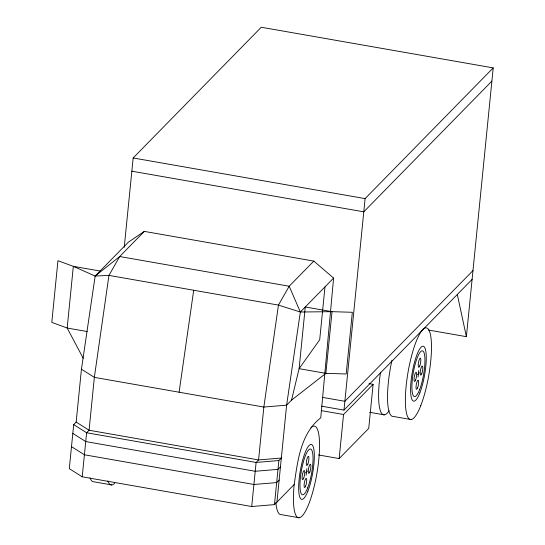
<?xml version="1.0" encoding="UTF-8"?>
<svg xmlns="http://www.w3.org/2000/svg" width="545" height="545" viewBox="0 0 545 545"><rect width="100%" height="100%" fill="white"/><g stroke="black" fill="none" stroke-linecap="round" stroke-linejoin="round"><path stroke-width="0.82" d="M294.184 484.505L274.476 504.616L251.708 506.516L82.213 476.814L69.297 468.659L73.698 424.603L76.164 422.089L81.437 369.21L95.164 276.056L128.422 242.123L144.323 231.393L313.818 261.096L333.601 278.073L320.753 417.817C300.52 433.602 297.713 460.941 294.184 484.505A46.482 10.484 -80.1 0 0 302.107 515.999A46.482 10.484 -80.1 0 0 318.818 459.367A46.482 10.484 -80.1 0 0 310.902 427.873M82.213 476.814L86.614 432.75L89.073 430.237L94.353 377.365L108.952 275.395L119.689 256.531L144.323 231.393M124.246 247.307L133.164 157.968L261.266 27.25L493.211 67.893L466.384 336.674L428.384 330.018M251.708 506.516L256.109 462.453L258.568 459.939L263.848 407.06L278.447 305.098L289.184 286.234L313.818 261.096M274.476 504.616L278.877 460.552L281.336 458.038L258.568 459.939L89.073 430.237L76.164 422.089M276.942 502.102L286.616 405.16L300.343 312.012L289.184 286.234L119.689 256.531L95.164 276.056L73.33 266.341L57.947 260.701L51.789 322.388L67.171 328.029L87.241 331.544M306.174 475.24L306.835 468.632M324.977 286.874L319.697 339.746L299.11 368.672L291.541 400.132L286.616 405.16L263.848 407.06L94.353 377.365L81.437 369.21M318.505 454.959L339.154 458.577L343.554 414.513L373.114 384.348L368.985 383.625M321.686 406.202L343.99 410.106L365.102 198.605L493.211 67.893M373.114 384.348L368.72 428.411L339.154 458.577M418.097 377.038L418.758 370.423M179.101 392.216L193.7 290.247M491.89 81.11L363.781 211.828L131.842 171.185M95.164 276.056L108.952 275.395L278.447 305.098L300.343 312.012L333.601 278.073M280.457 466.854L277.998 469.361L255.224 471.268L85.729 441.566L72.819 433.411M472.978 270.579L344.869 401.297L322.265 397.332M343.99 410.106L472.099 279.394M279.142 480.07L276.676 482.584L253.909 484.485L84.414 454.782L71.497 446.628M305.582 472.876L307.428 470.996M417.504 374.674L419.35 372.787M291.541 400.132L325.869 373.359L346.177 373.972L352.336 312.285L332.028 311.672L300.343 312.012M278.877 460.552L256.109 462.453L86.614 432.75L73.698 424.603M133.164 157.968L365.102 198.605M100.089 271.029L73.33 266.341L67.171 328.029L83.228 358.283M369.633 412.299L384.232 414.854M410.991 419.548L393.149 416.421A46.482 10.484 -80.1 0 1 391.95 360.225M321.25 410.603L343.554 414.513M111.732 484.927L93.89 481.8A46.482 10.484 -80.1 0 1 90.034 477.815M299.069 517.75L281.227 514.623A46.482 10.484 -80.1 0 1 275.865 502.633M457.316 294.477L466.384 336.674M389.157 410.739A46.482 10.484 -80.1 0 1 380.533 372.16M114.77 483.17A46.482 10.484 -80.1 0 1 107.876 480.935M305.268 306.985L299.11 368.672L325.869 373.359L332.028 311.672L305.268 306.985M420.781 405.603A46.482 10.484 -80.1 0 0 428.397 329.289A46.482 10.484 -80.1 0 0 406.114 386.296A46.482 10.484 -80.1 0 0 420.781 405.603M419.841 392.856A27.89 6.295 -80.1 0 0 424.412 347.063A27.89 6.295 -80.1 0 0 411.039 381.268A27.89 6.295 -80.1 0 0 419.841 392.856M307.911 491.059A27.89 6.295 -80.1 0 0 312.483 445.272A27.89 6.295 -80.1 0 0 299.11 479.477A27.89 6.295 -80.1 0 0 307.911 491.059M307.68 487.87A23.244 5.246 -80.1 0 0 311.488 449.714A23.244 5.246 -80.1 0 0 300.343 478.217A23.244 5.246 -80.1 0 0 307.68 487.87M419.602 389.668A23.244 5.246 -80.1 0 0 423.411 351.511A23.244 5.246 -80.1 0 0 412.272 380.015A23.244 5.246 -80.1 0 0 419.602 389.668M309.819 471.984A4.646 1.049 -80.1 0 0 310.582 464.347A4.646 1.049 -80.1 0 0 308.354 470.049A4.646 1.049 -80.1 0 0 309.819 471.984M303.66 478.265A4.646 1.049 -80.1 0 0 304.423 470.635A4.646 1.049 -80.1 0 0 302.189 476.337A4.646 1.049 -80.1 0 0 303.66 478.265M305.636 486.14A4.646 1.049 -80.1 0 0 306.399 478.51A4.646 1.049 -80.1 0 0 304.171 484.205A4.646 1.049 -80.1 0 0 305.636 486.14M307.836 464.108A4.646 1.049 -80.1 0 0 308.599 456.478A4.646 1.049 -80.1 0 0 306.372 462.174A4.646 1.049 -80.1 0 0 307.836 464.108M419.766 365.899A4.646 1.049 -80.1 0 0 420.522 358.269A4.646 1.049 -80.1 0 0 418.294 363.971A4.646 1.049 -80.1 0 0 419.766 365.899M415.583 380.063A4.646 1.049 -80.1 0 0 416.346 372.426A4.646 1.049 -80.1 0 0 414.118 378.128A4.646 1.049 -80.1 0 0 415.583 380.063M417.565 387.931A4.646 1.049 -80.1 0 0 418.328 380.301A4.646 1.049 -80.1 0 0 416.094 386.003A4.646 1.049 -80.1 0 0 417.565 387.931M421.741 373.775A4.646 1.049 -80.1 0 0 422.504 366.145A4.646 1.049 -80.1 0 0 420.277 371.847A4.646 1.049 -80.1 0 0 421.741 373.775"/></g></svg>
